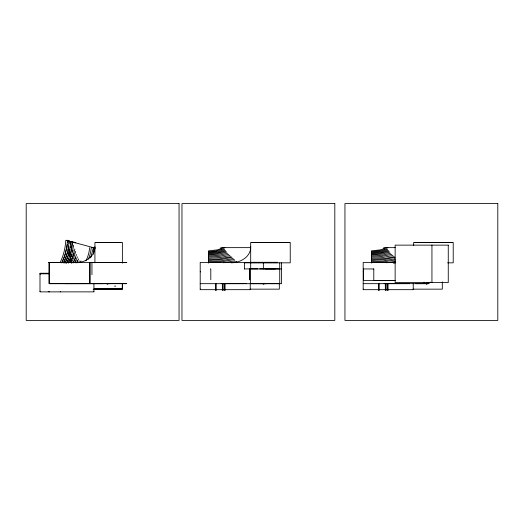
<?xml version="1.0" encoding="UTF-8"?>
<svg xmlns="http://www.w3.org/2000/svg" width="524" height="524" viewBox="0 0 524 524"><rect width="100%" height="100%" fill="white"/><g stroke="black" fill="none" stroke-linecap="round" stroke-linejoin="round"><path stroke-width="0.79" d="M94.923 246.693C95.342 256.642 84.633 262.812 75.725 262.786M250.688 246.693C251.107 256.642 240.398 262.812 231.49 262.786M67.341 244.335L64.989 255.181M73.707 245.153L71.762 254.638L68.48 262.57M68.592 247.374L68.808 246.09M70.216 247.904L70.432 246.653M71.729 248.776L72.292 241.911M74.867 248.985L72.626 257.245L70.098 262.76M68.107 249.909L68.375 248.651M69.594 250.996L70 249.149M71.212 251.212L71.487 249.994M72.698 251.939L73.111 250.131M75.698 251.382L73.746 257.788L71.225 263.041M67.832 251.173L66.424 256.053M90.652 257.88L93.396 247.642L95.008 247.642M69.456 251.612L68.048 256.374M70.589 253.603L71.081 251.815M74.107 253.099L70.393 262.57M76.563 254.533L73.55 261.902M69.672 256.524L70.426 254.199M72.05 254.304L68.415 263.12M64.806 255.797L61.924 262.74M66.207 256.642L64.845 260.107M67.76 257.133L65.172 263.009M77.5 256.832L75.174 262.026M75.666 257.788L73.137 263.041M68.814 258.784L66.797 263.081M78.62 258.856L76.799 262.465M60.011 262.74C63.496 255.784 65.343 248.075 65.801 240.326L67.714 240.326M61.636 262.865C65.107 256.059 66.967 248.494 67.426 240.889L69.338 240.889M63.902 262.131L64.603 260.67M63.26 263.009C66.718 256.4 68.585 249.018 69.044 241.584L70.963 241.584M75.463 261.902L76.104 260.618M64.878 263.081C68.336 256.557 70.209 249.26 70.668 241.911L72.581 241.911M66.502 263.12C69.961 256.655 71.834 249.404 72.292 242.101L74.205 242.101M77.087 262.026L77.729 260.762M107.25 284.296L108.769 283.314M263.323 284.296L264.895 283.314M426.307 284.296L430.453 282.122M425.966 283.464L427.558 282.482M224.92 247.393L217.231 249.883L208.519 250.858L208.519 263.068M387.898 247.393L380.214 249.883L371.496 250.858L371.496 263.068M224.233 248.736L216.058 250.989L208.519 251.69M387.216 248.736L380.496 250.714L371.496 251.69M224.717 249.575L217.788 251.553L208.519 252.529M387.701 249.575L380.771 251.553L371.496 252.529M225.438 250.407L218.2 252.385L208.519 253.361M388.415 250.407L381.184 252.385L371.496 253.361M226.06 251.245L216.936 253.498L208.519 254.199M389.044 251.245L379.92 253.498L371.496 254.199M226.63 252.123L218.881 254.101L208.519 255.077M389.614 252.123L381.865 254.101L371.496 255.077M227.593 253.203L219.432 255.181L208.519 256.164M390.57 253.203L382.415 255.181L371.496 256.164M232.067 257.245L221.338 259.563L208.519 260.539M395.05 257.245L384.321 259.563L371.496 260.539M228.837 254.278L220.146 256.256L208.519 257.232M391.821 254.278L381.256 256.524L371.496 257.232M233.167 258.424L221.934 260.742L208.519 261.718M229.971 255.45L220.794 257.435L208.519 258.411M392.954 255.45L381.8 257.703L371.496 258.411M234.424 259.373L222.621 261.692L208.519 262.668M231.097 256.622L219.353 258.876L208.519 259.577M394.081 256.622L384.426 258.601L371.496 259.577M394.945 258.764L382.756 261.011L371.496 261.718M236.776 261.509L231.012 262.76M395.482 259.871L383.326 261.967L371.496 262.668M234.791 260.795L223.558 262.773M395.672 261.266L386.542 262.773M393.989 262.76L395.482 262.465M395.161 262.76L393.092 262.832L395.469 262.832M80.133 262.439L48.752 262.478L94.942 262.472M105.776 283.674L107.014 283.674M65.369 283.674L90.737 283.635M221.135 283.674L246.509 283.635M261.542 283.674L262.779 283.674M384.118 283.674L409.486 283.635M415.794 283.674L429.202 283.674M120.854 242.592L95.453 242.422M289.471 242.592L251.454 242.422M452.454 242.592L414.438 242.422M73.917 242.717L75.829 242.717M91.268 247.642L93.18 247.642M250.668 247.642L220.761 247.642L221.37 249.142M395.234 247.642L383.745 247.642L384.354 249.142M250.701 262.472L200.201 262.472L200.201 289.674L215.423 289.674M395.725 262.472L363.184 262.472L363.184 289.674L378.407 289.674M89.781 262.491L100.608 262.491A134.753 8.738 -0.1 0 1 126.762 262.491L124.594 262.491A121.994 6.327 -0.1 0 0 89.781 262.491L89.781 283.635A122.459 1.081 -0.1 0 1 124.601 283.635M371.496 262.472L394.965 262.445M250.688 262.688L277.622 262.688L277.622 262.308L250.747 262.308L250.747 262.688M244.354 262.832L290.231 262.832L290.231 242.422L250.688 242.422L250.688 268.923M447.601 262.832L453.214 262.832L453.214 242.422L413.672 242.422L413.672 245.684M210.314 268.963L210.805 268.963L210.805 279.711M244.485 268.923L281.545 268.923M363.525 268.956L373.789 268.963M200.201 271.838L200.541 271.838M363.184 271.838L363.525 271.838M49.662 273.246L39.994 273.246L39.994 291.875L93.934 291.875L93.934 283.242M39.994 273.829L49.682 273.829M39.994 274.039L40.335 274.039M395.555 280.478L373.789 280.478L373.789 268.91M395.004 280.595L363.525 280.589L363.525 268.91M250.917 283.635L264.633 283.654M102.999 283.674L49.249 283.687L49.249 262.472M107.669 283.674L110.453 283.674M200.201 283.674L281.545 283.674L281.545 262.832M363.184 283.674L427.617 283.654M114.553 286.13L115.745 286.13M94.379 288.881L122.38 288.881L94.399 288.973M93.128 289.163L122.38 289.163L122.341 283.294L122.256 288.901M200.201 289.169L200.541 289.169M250.053 289.156L279.325 289.156L279.325 283.491M363.184 289.169L363.525 289.169M413.036 289.156L442.308 289.156L442.308 281.866M216.222 289.674L222.359 289.674M223.08 289.674L224.324 289.674M225.058 289.674L250.243 289.674L250.243 283.399M379.206 289.674L385.343 289.674M386.064 289.674L387.301 289.674M388.042 289.674L413.226 289.674L413.226 283.399M39.994 291.364L40.335 291.364M93.6 291.364L93.934 291.364M264.109 283.674L266.218 283.674M108.868 283.654L106.922 283.635M66.528 240.444L93.396 247.642L93.396 254.166M92.886 247.642L95.027 248.324M424.06 282.161L424.525 283.674M67.917 246.778L71.487 263.048M431.94 245.134L431.94 282.574M388.042 283.674L388.042 290.473L387.301 290.473L387.301 283.674M386.064 283.674L386.064 290.473L385.343 290.473L385.343 283.674M379.206 283.674L379.206 290.473L378.407 290.473L378.407 283.674M279.731 262.832L279.731 283.674A87.908 0.544 -0.1 0 0 250.61 283.674L250.61 268.923A85.818 3.111 -0.1 0 1 257.893 268.891M274.445 262.308L274.445 262.688M274.386 262.308L274.386 262.688M270.495 262.308L270.495 262.688M270.436 262.308L270.436 262.688M266.487 262.308L266.546 262.688M263.356 262.832L263.356 268.923M262.537 262.308L262.596 262.688M258.646 262.308L258.587 262.688M254.697 262.308L254.697 262.688M254.638 262.308L254.638 262.688M249.706 268.91L249.706 279.823M249.496 268.91L249.496 279.711M244.485 262.472L244.485 269.087M225.058 283.674L225.058 290.473L224.324 290.473L224.324 283.674M223.08 283.674L223.08 290.473L222.359 290.473L222.359 283.674M216.222 283.674L216.222 290.473L215.423 290.473L215.423 283.674M122.38 263.14L122.38 242.422L94.923 242.422L94.923 262.832M91.949 274.694L91.949 262.491A121.994 6.327 -0.1 0 1 126.762 262.491M90.03 262.426L90.03 283.635M70.668 241.584L70.668 244.787M69.044 240.889L69.044 243.516M67.426 240.326L67.426 242.337M60.332 291.364L60.332 291.875M49.282 291.364L49.282 291.875M49.073 262.426L49.073 283.635L126.762 283.635A122.459 1.081 -0.1 0 0 91.949 283.635M48.313 291.364L48.313 291.875M91.242 247.636A34.23 34.23 0 0 1 88.353 259.144M89.617 247.636A34.23 34.23 0 0 1 85.87 260.926M81.004 260.926A34.23 34.23 0 0 1 80.048 262.655M79.379 260.926A34.23 34.23 0 0 1 78.423 262.655M265.216 268.877A85.818 3.111 -0.1 0 1 279.731 268.923M259.668 268.923A94.634 4.284 -0.1 0 1 275.421 268.897M179.051 203.594L26.2 203.594L26.2 320.406L179.051 320.406L179.051 203.594M334.816 203.594L181.966 203.594L181.966 320.406L334.816 320.406L334.816 203.594M497.8 203.594L344.949 203.594L344.949 320.406L497.8 320.406L497.8 203.594M448.262 245.134L395.142 245.134L395.142 282.574L448.262 282.574L448.262 245.134"/></g></svg>
